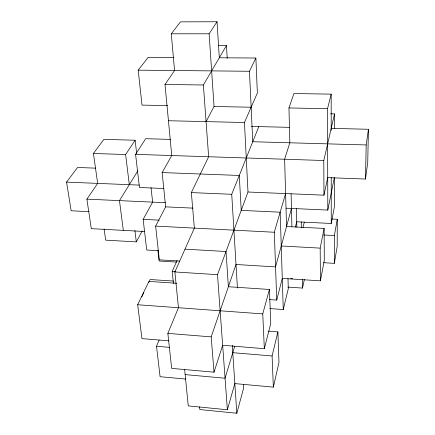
<?xml version="1.0" encoding="UTF-8"?>
<svg xmlns="http://www.w3.org/2000/svg" width="435" height="435" viewBox="0 0 435 435"><rect width="100%" height="100%" fill="white"/><g stroke="black" fill="none" stroke-linecap="round" stroke-linejoin="round"><path stroke-width="0.65" d="M323.553 262.696L334.325 263.333L334.368 235.552L337.277 219.278L331.954 219.022M334.444 177.627L334.406 206.772L331.252 223.47L296.724 221.785L295.392 226.999M334.515 128.624L334.537 113.91L330.535 113.829M337.277 219.278L337.19 246.509L334.325 263.333M184.609 369.261L188.273 405.898L227.369 409.781L217.495 274.675L247.993 192.009L323.961 195.174L327.718 177.632L365.492 179.035L366.178 144.958L368.434 129.277L331.204 128.368M368.434 129.277L367.733 162.483L365.492 179.035M269.395 299.574L276.742 300.085L282.277 278.4L320.421 280.831L324.287 260.369L324.124 228.429L286.534 226.543L284.631 159.232L289.83 142.789L288.96 107.951L293.924 93.552L331.182 94.139L331.204 130.386M320.421 280.831L320.176 248.129L324.124 228.429M286.078 208.191L327.805 210.083L334.319 177.589M287.878 287.116L302.51 288.079L304.369 279.509M227.369 409.781L234.84 383.588L273.349 387.139L278.976 362.437L277.883 331.905L268.564 331.182M323.961 195.174L323.792 160.515L334.537 113.91M273.349 387.139L272.092 355.977L277.883 331.905M269.928 308.573L283.267 309.53L288.285 288.677L287.997 278.525M303.026 227.407L304.266 222.263M327.805 210.083L327.533 108.701L331.182 94.139M218.452 45.539L226.466 45.566L203.384 84.994L208.642 156.747L191.34 192.585L194.369 228.109L174.87 271.951L178.453 307.724L167.856 333.395L171.662 368.385L214.02 372.181L222.655 345.265L264.333 348.696L270.777 323.45L269.406 289.471L228.38 286.73L226.037 251.522L185.005 249.163M199.562 406.877L199.812 409.553L236.814 413.25L243.551 388.363L243.301 384.301M264.333 348.696L262.756 313.907L269.406 289.471M291.461 208.436L275.551 266.9L236.009 264.491L211.187 336.875L214.02 372.181M276.742 300.085L274.306 232.252L285.605 193.575M234.71 346.26L225.064 378.232L185.141 374.6M237.439 287.997L231.735 194.298L258.809 126.601M185.653 379.054L160.085 376.699L156.518 346.26L159.145 340.034M247.993 192.009L244.454 122.518L257.368 92.981L255.878 58.024L219.316 57.784L217.038 21.75L180.471 21.859L171.287 33.794L174.555 70.524L165.001 84.466L171.754 155.54L162.146 172.57L165.637 206.859L155.638 226.102L159.319 259.831L179.65 261.065M173.44 283.544L172.2 271.391L177.105 260.483M169.019 340.85L141.957 338.62L137.672 304.739L148.911 281.423L176.702 283.277M141.788 296.898L143.806 292.706M148.71 282.522L150.151 279.526L173.668 281.081M366.178 144.958L252.751 141.739L249.467 71.269L255.878 58.024M206.065 121.615L214.058 106.499L209.115 33.799L217.038 21.75M104.09 228.87L105.683 240.158L136.296 241.882L142.218 230.92M158.791 250.707L146.715 250.005L143.148 219.349L152.625 202.128L151.032 187.567M137.835 170.879L119.462 200.622L123.312 230.365M163.549 188.496L139.445 187.49L135.584 154.36L145.687 138.694L170.602 139.401M129.304 184.69L125.617 154.528L135.133 140.249L103.873 139.347L93.438 153.473L97.663 183.391L86.886 199.143L91.29 228.658L144.594 231.502M89.104 211.649L71.144 210.774L66.566 182.118L77.544 167.48L95.689 168.149M167.589 105.602L142.011 105.107L138.189 70.16L148.243 57.322L173.967 57.491M171.287 33.794L209.115 33.799M138.189 70.16L249.467 71.269M165.001 84.466L203.384 84.994M214.058 106.499L251.142 107.222M288.96 107.951L327.533 108.701M168.448 120.734L244.454 122.518M251.359 126.422L289.253 127.346M135.584 154.36L323.792 160.515M93.438 153.473L125.617 154.528M162.146 172.57L239.272 175.452L241.218 210.377L280.167 212.188L283.267 309.53M66.566 182.118L139.363 185.098M191.34 192.585L231.735 194.298M86.886 199.143L165.452 202.71M165.637 206.859L193.026 208.137M143.148 219.349L159.226 220.153M155.638 226.102L274.306 232.252M323.629 234.992L334.368 235.552M281.244 245.982L320.176 248.129M176.36 262.066L159.063 261.011L157.889 250.255M290.623 278.634L292.63 278.759M172.2 271.391L175.533 271.603M174.87 271.951L217.495 274.675M137.672 304.739L262.756 313.907M167.856 333.395L211.187 336.875M156.518 346.26L169.324 347.337M232.779 352.671L272.092 355.977M134.91 230.512L136.296 241.882M135.133 140.249L136.682 153.647M232.285 345.276L236.814 413.25M226.466 45.566L227.222 58.377M291.091 193.684L291.912 226.602M296.431 208.332L296.844 227.211M301.248 221.888L301.363 227.864M302.347 279.417L302.51 288.079M331.231 177.464L331.252 223.47"/></g></svg>
